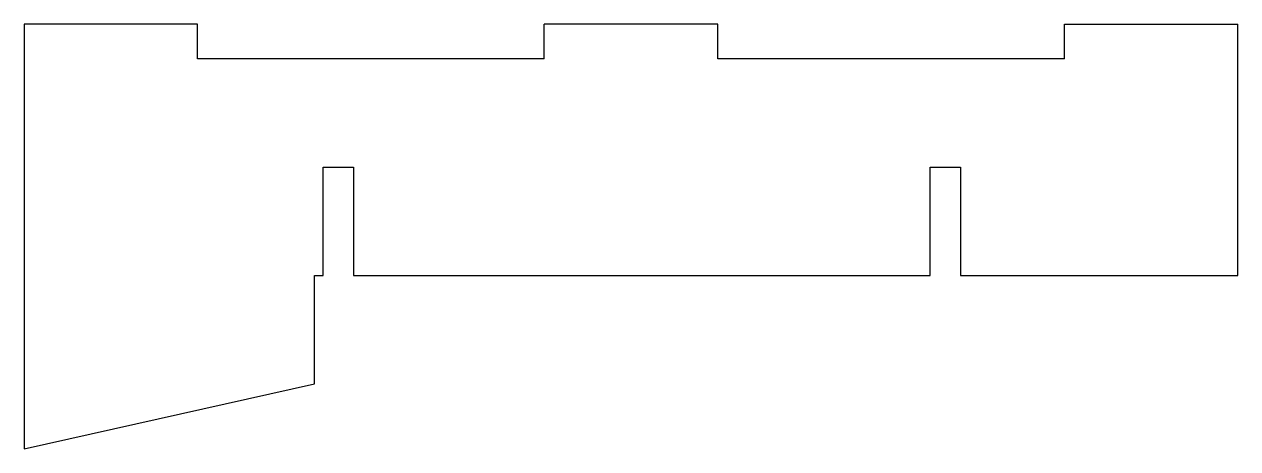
# Model space of a CAD drawing. Extents: x 102 to 242, y -58 to -10.
import ezdxf

# ---------------------------------------------------------------- set-up
doc = ezdxf.new("R2010")
doc.units = 0
doc.layers.add('Shape2DView040', color=7, linetype='CONTINUOUS')

msp = doc.modelspace()

# ---------------------------------------------------------------- linework, layer by layer
at = {"layer": 'Shape2DView040'}
for p, q in [((122, -9.5), (102, -9.5)), ((102, -9.5), (102, -58.5)), ((122, -13.5), (122, -9.5)), ((182, -9.5), (162, -9.5)), ((162, -13.5), (162, -9.5)), ((182, -13.5), (182, -9.5)), ((222, -13.5), (222, -9.5)), ((222, -9.5), (242, -9.5)), ((242, -38.5), (242, -9.5)), ((162, -13.5), (122, -13.5)), ((222, -13.5), (182, -13.5)), ((136.5, -38.5), (136.5, -26)), ((136.5, -26), (140, -26)), ((140, -26), (140, -38.5)), ((206.5, -26), (210, -26)), ((206.5, -38.5), (206.5, -26)), ((210, -26), (210, -38.5)), ((135.5, -38.5), (136.5, -38.5)), ((135.5, -51), (135.5, -38.5)), ((140, -38.5), (206.5, -38.5)), ((210, -38.5), (242, -38.5)), ((102, -58.5), (135.5, -51))]:
    msp.add_line(p, q, dxfattribs=at)

doc.saveas('drawing.dxf')
